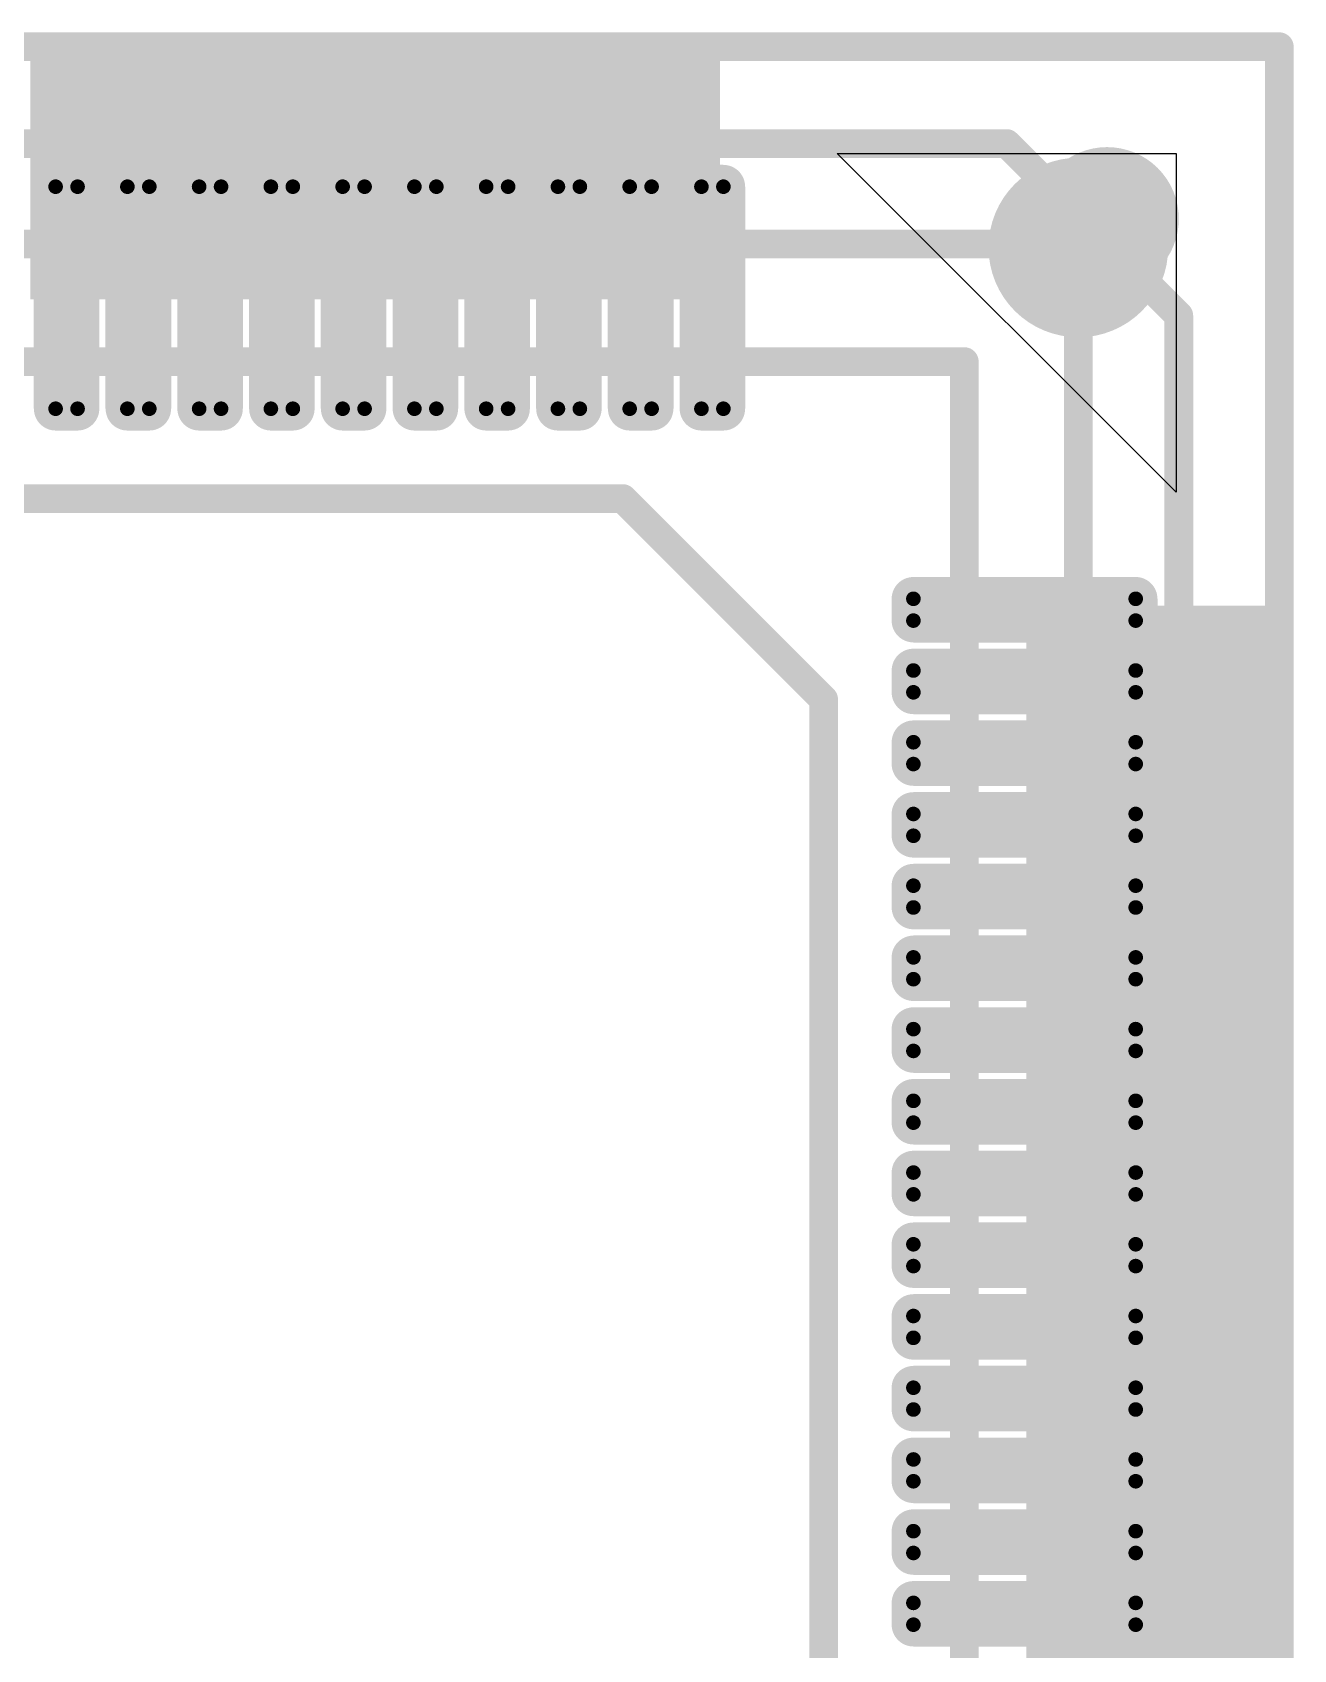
# Model space of a CAD drawing. Header units: millimetres. Extents: x 169 to 355, y 129 to 253.
# Drawn here: x 323.01 to 331.8, y 230.52 to 241.8 of the extents above; entities that cross this region are included whole.
import ezdxf

# ---------------------------------------------------------------- set-up
doc = ezdxf.new("R2010")
doc.units = ezdxf.units.MM
for name, color, linetype in [('BottomLayer', 5, 'Continuous'), ('BottomOverlay', 54, 'Continuous'), ('BottomPaste', 16, 'Continuous'), ('BottomSolder', 6, 'Continuous'), ('Mechanical1', 6, 'Continuous'), ('Mechanical15', 56, 'Continuous'), ('TopLayer', 1, 'Continuous'), ('TopOverlay', 2, 'Continuous'), ('TopPaste', 8, 'Continuous'), ('TopSolder', 216, 'Continuous')]:
    doc.layers.add(name, color=color, linetype=linetype)

# ---------------------------------------------------------------- blocks, each defined once
blk = doc.blocks.new('QFP208_B_1274')
at = {"layer": 'BottomLayer', "const_width": 0.0508}
for points in [[(-15.725, -5.674, 1), (-15.674, -5.674, 1)], [(-14.176, -5.674, 1), (-14.125, -5.674, 1)], [(-15.725, -5.826, 1), (-15.674, -5.826, 1)], [(-14.176, -5.826, 1), (-14.125, -5.826, 1)], [(-15.725, -6.174, 1), (-15.674, -6.174, 1)], [(-14.176, -6.174, 1), (-14.125, -6.174, 1)], [(-15.725, -6.326, 1), (-15.674, -6.326, 1)], [(-14.176, -6.326, 1), (-14.125, -6.326, 1)], [(-15.725, -6.674, 1), (-15.674, -6.674, 1)], [(-14.176, -6.674, 1), (-14.125, -6.674, 1)], [(-15.725, -6.826, 1), (-15.674, -6.826, 1)], [(-14.176, -6.826, 1), (-14.125, -6.826, 1)], [(-15.725, -7.174, 1), (-15.674, -7.174, 1)], [(-14.176, -7.174, 1), (-14.125, -7.174, 1)], [(-15.725, -7.326, 1), (-15.674, -7.326, 1)], [(-14.176, -7.326, 1), (-14.125, -7.326, 1)], [(-15.725, -7.674, 1), (-15.674, -7.674, 1)], [(-14.176, -7.674, 1), (-14.125, -7.674, 1)], [(-15.725, -7.826, 1), (-15.674, -7.826, 1)], [(-14.176, -7.826, 1), (-14.125, -7.826, 1)], [(-15.725, -8.174, 1), (-15.674, -8.174, 1)], [(-14.176, -8.174, 1), (-14.125, -8.174, 1)], [(-15.725, -8.326, 1), (-15.674, -8.326, 1)], [(-14.176, -8.326, 1), (-14.125, -8.326, 1)], [(-15.725, -8.674, 1), (-15.674, -8.674, 1)], [(-14.176, -8.674, 1), (-14.125, -8.674, 1)], [(-15.725, -8.826, 1), (-15.674, -8.826, 1)], [(-14.176, -8.826, 1), (-14.125, -8.826, 1)], [(-15.725, -9.174, 1), (-15.674, -9.174, 1)], [(-14.176, -9.174, 1), (-14.125, -9.174, 1)], [(-15.725, -9.326, 1), (-15.674, -9.326, 1)], [(-14.176, -9.326, 1), (-14.125, -9.326, 1)], [(-15.725, -9.674, 1), (-15.674, -9.674, 1)], [(-14.176, -9.674, 1), (-14.125, -9.674, 1)], [(-15.725, -9.826, 1), (-15.674, -9.826, 1)], [(-14.176, -9.826, 1), (-14.125, -9.826, 1)], [(-15.725, -10.174, 1), (-15.674, -10.174, 1)], [(-14.176, -10.174, 1), (-14.125, -10.174, 1)], [(-15.725, -10.326, 1), (-15.674, -10.326, 1)], [(-14.176, -10.326, 1), (-14.125, -10.326, 1)], [(-15.725, -10.674, 1), (-15.674, -10.674, 1)], [(-14.176, -10.674, 1), (-14.125, -10.674, 1)], [(-15.725, -10.826, 1), (-15.674, -10.826, 1)], [(-14.176, -10.826, 1), (-14.125, -10.826, 1)], [(-15.725, -11.174, 1), (-15.674, -11.174, 1)], [(-14.176, -11.174, 1), (-14.125, -11.174, 1)], [(-15.725, -11.326, 1), (-15.674, -11.326, 1)], [(-14.176, -11.326, 1), (-14.125, -11.326, 1)], [(-15.725, -11.674, 1), (-15.674, -11.674, 1)], [(-14.176, -11.674, 1), (-14.125, -11.674, 1)], [(-15.725, -11.826, 1), (-15.674, -11.826, 1)], [(-14.176, -11.826, 1), (-14.125, -11.826, 1)], [(-15.725, -12.174, 1), (-15.674, -12.174, 1)], [(-14.176, -12.174, 1), (-14.125, -12.174, 1)], [(-15.725, -12.326, 1), (-15.674, -12.326, 1)], [(-14.176, -12.326, 1), (-14.125, -12.326, 1)], [(-15.725, -12.674, 1), (-15.674, -12.674, 1)], [(-14.176, -12.674, 1), (-14.125, -12.674, 1)], [(-15.725, -12.826, 1), (-15.674, -12.826, 1)], [(-14.176, -12.826, 1), (-14.125, -12.826, 1)], [(-12.852, -14.151, 1), (-12.801, -14.151, 1)], [(-12.699, -14.151, 1), (-12.648, -14.151, 1)], [(-12.352, -14.151, 1), (-12.301, -14.151, 1)], [(-12.199, -14.151, 1), (-12.148, -14.151, 1)], [(-11.852, -14.151, 1), (-11.801, -14.151, 1)], [(-11.699, -14.151, 1), (-11.648, -14.151, 1)], [(-11.352, -14.151, 1), (-11.301, -14.151, 1)], [(-11.199, -14.151, 1), (-11.148, -14.151, 1)], [(-10.852, -14.151, 1), (-10.801, -14.151, 1)], [(-10.699, -14.151, 1), (-10.648, -14.151, 1)], [(-10.352, -14.151, 1), (-10.301, -14.151, 1)], [(-10.199, -14.151, 1), (-10.148, -14.151, 1)], [(-9.852, -14.151, 1), (-9.801, -14.151, 1)], [(-9.699, -14.151, 1), (-9.648, -14.151, 1)], [(-9.352, -14.151, 1), (-9.301, -14.151, 1)], [(-9.199, -14.151, 1), (-9.148, -14.151, 1)], [(-8.852, -14.151, 1), (-8.801, -14.151, 1)], [(-8.699, -14.151, 1), (-8.648, -14.151, 1)], [(-8.352, -14.151, 1), (-8.301, -14.151, 1)], [(-8.199, -14.151, 1), (-8.148, -14.151, 1)], [(-12.852, -15.699, 1), (-12.801, -15.699, 1)], [(-12.699, -15.699, 1), (-12.648, -15.699, 1)], [(-12.352, -15.699, 1), (-12.301, -15.699, 1)], [(-12.199, -15.699, 1), (-12.148, -15.699, 1)], [(-11.852, -15.699, 1), (-11.801, -15.699, 1)], [(-11.699, -15.699, 1), (-11.648, -15.699, 1)], [(-11.352, -15.699, 1), (-11.301, -15.699, 1)], [(-11.199, -15.699, 1), (-11.148, -15.699, 1)], [(-10.852, -15.699, 1), (-10.801, -15.699, 1)], [(-10.699, -15.699, 1), (-10.648, -15.699, 1)], [(-10.352, -15.699, 1), (-10.301, -15.699, 1)], [(-10.199, -15.699, 1), (-10.148, -15.699, 1)], [(-9.852, -15.699, 1), (-9.801, -15.699, 1)], [(-9.699, -15.699, 1), (-9.648, -15.699, 1)], [(-9.352, -15.699, 1), (-9.301, -15.699, 1)], [(-9.199, -15.699, 1), (-9.148, -15.699, 1)], [(-8.852, -15.699, 1), (-8.801, -15.699, 1)], [(-8.699, -15.699, 1), (-8.648, -15.699, 1)], [(-8.352, -15.699, 1), (-8.301, -15.699, 1)], [(-8.199, -15.699, 1), (-8.148, -15.699, 1)]]:
    blk.add_lwpolyline(points, format="xyb", close=True, dxfattribs=at)
at = {"layer": 'BottomLayer'}
for points in [[(-15.699, -5.623), (-15.699, -5.877), (-14.151, -5.623), (-14.151, -5.877)], [(-15.75, -5.674), (-15.75, -5.826), (-14.1, -5.674), (-14.1, -5.826)], [(-15.75, -6.174), (-15.75, -6.326), (-14.1, -6.174), (-14.1, -6.326)], [(-15.699, -6.123), (-15.699, -6.377), (-14.151, -6.123), (-14.151, -6.377)], [(-15.699, -6.623), (-15.699, -6.877), (-14.151, -6.623), (-14.151, -6.877)], [(-15.75, -6.674), (-15.75, -6.826), (-14.1, -6.674), (-14.1, -6.826)], [(-15.75, -7.174), (-15.75, -7.326), (-14.1, -7.174), (-14.1, -7.326)], [(-15.699, -7.123), (-15.699, -7.377), (-14.151, -7.123), (-14.151, -7.377)], [(-15.699, -7.623), (-15.699, -7.877), (-14.151, -7.623), (-14.151, -7.877)], [(-15.75, -7.674), (-15.75, -7.826), (-14.1, -7.674), (-14.1, -7.826)], [(-15.75, -8.174), (-15.75, -8.326), (-14.1, -8.174), (-14.1, -8.326)], [(-15.699, -8.123), (-15.699, -8.377), (-14.151, -8.123), (-14.151, -8.377)], [(-15.75, -8.674), (-15.75, -8.826), (-14.1, -8.674), (-14.1, -8.826)], [(-15.699, -8.623), (-15.699, -8.877), (-14.151, -8.623), (-14.151, -8.877)], [(-15.699, -9.123), (-15.699, -9.377), (-14.151, -9.123), (-14.151, -9.377)], [(-15.75, -9.174), (-15.75, -9.326), (-14.1, -9.174), (-14.1, -9.326)], [(-15.75, -9.674), (-15.75, -9.826), (-14.1, -9.674), (-14.1, -9.826)], [(-15.699, -9.623), (-15.699, -9.877), (-14.151, -9.623), (-14.151, -9.877)], [(-15.699, -10.123), (-15.699, -10.377), (-14.151, -10.123), (-14.151, -10.377)], [(-15.75, -10.174), (-15.75, -10.326), (-14.1, -10.174), (-14.1, -10.326)], [(-15.75, -10.674), (-15.75, -10.826), (-14.1, -10.674), (-14.1, -10.826)], [(-15.699, -10.623), (-15.699, -10.877), (-14.151, -10.623), (-14.151, -10.877)], [(-15.699, -11.123), (-15.699, -11.377), (-14.151, -11.123), (-14.151, -11.377)], [(-15.75, -11.174), (-15.75, -11.326), (-14.1, -11.174), (-14.1, -11.326)], [(-15.75, -11.674), (-15.75, -11.826), (-14.1, -11.674), (-14.1, -11.826)], [(-15.699, -11.623), (-15.699, -11.877), (-14.151, -11.623), (-14.151, -11.877)], [(-15.75, -12.174), (-15.75, -12.326), (-14.1, -12.174), (-14.1, -12.326)], [(-15.699, -12.123), (-15.699, -12.377), (-14.151, -12.123), (-14.151, -12.377)], [(-15.699, -12.623), (-15.699, -12.877), (-14.151, -12.623), (-14.151, -12.877)], [(-15.75, -12.674), (-15.75, -12.826), (-14.1, -12.674), (-14.1, -12.826)], [(-12.877, -15.699), (-12.623, -15.699), (-12.877, -14.151), (-12.623, -14.151)], [(-12.826, -15.75), (-12.674, -15.75), (-12.826, -14.1), (-12.674, -14.1)], [(-12.377, -15.699), (-12.123, -15.699), (-12.377, -14.151), (-12.123, -14.151)], [(-12.326, -15.75), (-12.174, -15.75), (-12.326, -14.1), (-12.174, -14.1)], [(-11.877, -15.699), (-11.623, -15.699), (-11.877, -14.151), (-11.623, -14.151)], [(-11.826, -15.75), (-11.674, -15.75), (-11.826, -14.1), (-11.674, -14.1)], [(-11.377, -15.699), (-11.123, -15.699), (-11.377, -14.151), (-11.123, -14.151)], [(-11.326, -15.75), (-11.174, -15.75), (-11.326, -14.1), (-11.174, -14.1)], [(-10.877, -15.699), (-10.623, -15.699), (-10.877, -14.151), (-10.623, -14.151)], [(-10.826, -15.75), (-10.674, -15.75), (-10.826, -14.1), (-10.674, -14.1)], [(-10.377, -15.699), (-10.123, -15.699), (-10.377, -14.151), (-10.123, -14.151)], [(-10.326, -15.75), (-10.174, -15.75), (-10.326, -14.1), (-10.174, -14.1)], [(-9.877, -15.699), (-9.623, -15.699), (-9.877, -14.151), (-9.623, -14.151)], [(-9.826, -15.75), (-9.674, -15.75), (-9.826, -14.1), (-9.674, -14.1)], [(-9.377, -15.699), (-9.123, -15.699), (-9.377, -14.151), (-9.123, -14.151)], [(-9.326, -15.75), (-9.174, -15.75), (-9.326, -14.1), (-9.174, -14.1)], [(-8.877, -15.699), (-8.623, -15.699), (-8.877, -14.151), (-8.623, -14.151)], [(-8.826, -15.75), (-8.674, -15.75), (-8.826, -14.1), (-8.674, -14.1)], [(-8.377, -15.699), (-8.123, -15.699), (-8.377, -14.151), (-8.123, -14.151)], [(-8.326, -15.75), (-8.174, -15.75), (-8.326, -14.1), (-8.174, -14.1)]]:
    blk.add_solid(points, dxfattribs=at)
at = {"layer": 'BottomOverlay', "const_width": 0.2}
for points in [[(-13.525, 13.525), (-13.525, -12.125)], [(-12.125, -13.525), (-13.525, -12.125)], [(13.525, -13.525), (-12.125, -13.525)]]:
    blk.add_lwpolyline(points, dxfattribs=at)
at = {"layer": 'BottomOverlay'}
for points, const_width in [([(-13.575, -12.125, 1), (-13.475, -12.125, 1)], 0.1), ([(-13.575, -12.125, 1), (-13.475, -12.125, 1)], 0.1), ([(-12.175, -13.525, 1), (-12.075, -13.525, 1)], 0.1), ([(-12.175, -13.525, 1), (-12.075, -13.525, 1)], 0.1), ([(-14.774, -15.275, 1), (-15.826, -15.275, 1)], 0.2), ([(-14.925, -15.275, 1), (-15.675, -15.275, 1)], 0.2), ([(-15.876, -15.275, 1), (-15.776, -15.275, 1)], 0.1), ([(-15.725, -15.275, 1), (-15.625, -15.275, 1)], 0.1), ([(-14.975, -15.275, 1), (-14.875, -15.275, 1)], 0.1), ([(-14.824, -15.275, 1), (-14.724, -15.275, 1)], 0.1)]:
    blk.add_lwpolyline(points, format="xyb", close=True, dxfattribs=dict(at, const_width=const_width))
blk.add_solid([(-15.625, -15.6), (-14.95, -15.6), (-15.625, -14.95), (-14.95, -14.95)], dxfattribs=at)
at = {"layer": 'BottomPaste', "const_width": 0.0508}
for points in [[(-15.725, -5.674, 1), (-15.674, -5.674, 1)], [(-14.176, -5.674, 1), (-14.125, -5.674, 1)], [(-15.725, -5.826, 1), (-15.674, -5.826, 1)], [(-14.176, -5.826, 1), (-14.125, -5.826, 1)], [(-15.725, -6.174, 1), (-15.674, -6.174, 1)], [(-14.176, -6.174, 1), (-14.125, -6.174, 1)], [(-15.725, -6.326, 1), (-15.674, -6.326, 1)], [(-14.176, -6.326, 1), (-14.125, -6.326, 1)], [(-15.725, -6.674, 1), (-15.674, -6.674, 1)], [(-14.176, -6.674, 1), (-14.125, -6.674, 1)], [(-15.725, -6.826, 1), (-15.674, -6.826, 1)], [(-14.176, -6.826, 1), (-14.125, -6.826, 1)], [(-15.725, -7.174, 1), (-15.674, -7.174, 1)], [(-14.176, -7.174, 1), (-14.125, -7.174, 1)], [(-15.725, -7.326, 1), (-15.674, -7.326, 1)], [(-14.176, -7.326, 1), (-14.125, -7.326, 1)], [(-15.725, -7.674, 1), (-15.674, -7.674, 1)], [(-14.176, -7.674, 1), (-14.125, -7.674, 1)], [(-15.725, -7.826, 1), (-15.674, -7.826, 1)], [(-14.176, -7.826, 1), (-14.125, -7.826, 1)], [(-15.725, -8.174, 1), (-15.674, -8.174, 1)], [(-14.176, -8.174, 1), (-14.125, -8.174, 1)], [(-15.725, -8.326, 1), (-15.674, -8.326, 1)], [(-14.176, -8.326, 1), (-14.125, -8.326, 1)], [(-15.725, -8.674, 1), (-15.674, -8.674, 1)], [(-14.176, -8.674, 1), (-14.125, -8.674, 1)], [(-15.725, -8.826, 1), (-15.674, -8.826, 1)], [(-14.176, -8.826, 1), (-14.125, -8.826, 1)], [(-15.725, -9.174, 1), (-15.674, -9.174, 1)], [(-14.176, -9.174, 1), (-14.125, -9.174, 1)], [(-15.725, -9.326, 1), (-15.674, -9.326, 1)], [(-14.176, -9.326, 1), (-14.125, -9.326, 1)], [(-15.725, -9.674, 1), (-15.674, -9.674, 1)], [(-14.176, -9.674, 1), (-14.125, -9.674, 1)], [(-15.725, -9.826, 1), (-15.674, -9.826, 1)], [(-14.176, -9.826, 1), (-14.125, -9.826, 1)], [(-15.725, -10.174, 1), (-15.674, -10.174, 1)], [(-14.176, -10.174, 1), (-14.125, -10.174, 1)], [(-15.725, -10.326, 1), (-15.674, -10.326, 1)], [(-14.176, -10.326, 1), (-14.125, -10.326, 1)], [(-15.725, -10.674, 1), (-15.674, -10.674, 1)], [(-14.176, -10.674, 1), (-14.125, -10.674, 1)], [(-15.725, -10.826, 1), (-15.674, -10.826, 1)], [(-14.176, -10.826, 1), (-14.125, -10.826, 1)], [(-15.725, -11.174, 1), (-15.674, -11.174, 1)], [(-14.176, -11.174, 1), (-14.125, -11.174, 1)], [(-15.725, -11.326, 1), (-15.674, -11.326, 1)], [(-14.176, -11.326, 1), (-14.125, -11.326, 1)], [(-15.725, -11.674, 1), (-15.674, -11.674, 1)], [(-14.176, -11.674, 1), (-14.125, -11.674, 1)], [(-15.725, -11.826, 1), (-15.674, -11.826, 1)], [(-14.176, -11.826, 1), (-14.125, -11.826, 1)], [(-15.725, -12.174, 1), (-15.674, -12.174, 1)], [(-14.176, -12.174, 1), (-14.125, -12.174, 1)], [(-15.725, -12.326, 1), (-15.674, -12.326, 1)], [(-14.176, -12.326, 1), (-14.125, -12.326, 1)], [(-15.725, -12.674, 1), (-15.674, -12.674, 1)], [(-14.176, -12.674, 1), (-14.125, -12.674, 1)], [(-15.725, -12.826, 1), (-15.674, -12.826, 1)], [(-14.176, -12.826, 1), (-14.125, -12.826, 1)], [(-12.852, -14.151, 1), (-12.801, -14.151, 1)], [(-12.699, -14.151, 1), (-12.648, -14.151, 1)], [(-12.352, -14.151, 1), (-12.301, -14.151, 1)], [(-12.199, -14.151, 1), (-12.148, -14.151, 1)], [(-11.852, -14.151, 1), (-11.801, -14.151, 1)], [(-11.699, -14.151, 1), (-11.648, -14.151, 1)], [(-11.352, -14.151, 1), (-11.301, -14.151, 1)], [(-11.199, -14.151, 1), (-11.148, -14.151, 1)], [(-10.852, -14.151, 1), (-10.801, -14.151, 1)], [(-10.699, -14.151, 1), (-10.648, -14.151, 1)], [(-10.352, -14.151, 1), (-10.301, -14.151, 1)], [(-10.199, -14.151, 1), (-10.148, -14.151, 1)], [(-9.852, -14.151, 1), (-9.801, -14.151, 1)], [(-9.699, -14.151, 1), (-9.648, -14.151, 1)], [(-9.352, -14.151, 1), (-9.301, -14.151, 1)], [(-9.199, -14.151, 1), (-9.148, -14.151, 1)], [(-8.852, -14.151, 1), (-8.801, -14.151, 1)], [(-8.699, -14.151, 1), (-8.648, -14.151, 1)], [(-8.352, -14.151, 1), (-8.301, -14.151, 1)], [(-8.199, -14.151, 1), (-8.148, -14.151, 1)], [(-12.852, -15.699, 1), (-12.801, -15.699, 1)], [(-12.699, -15.699, 1), (-12.648, -15.699, 1)], [(-12.352, -15.699, 1), (-12.301, -15.699, 1)], [(-12.199, -15.699, 1), (-12.148, -15.699, 1)], [(-11.852, -15.699, 1), (-11.801, -15.699, 1)], [(-11.699, -15.699, 1), (-11.648, -15.699, 1)], [(-11.352, -15.699, 1), (-11.301, -15.699, 1)], [(-11.199, -15.699, 1), (-11.148, -15.699, 1)], [(-10.852, -15.699, 1), (-10.801, -15.699, 1)], [(-10.699, -15.699, 1), (-10.648, -15.699, 1)], [(-10.352, -15.699, 1), (-10.301, -15.699, 1)], [(-10.199, -15.699, 1), (-10.148, -15.699, 1)], [(-9.852, -15.699, 1), (-9.801, -15.699, 1)], [(-9.699, -15.699, 1), (-9.648, -15.699, 1)], [(-9.352, -15.699, 1), (-9.301, -15.699, 1)], [(-9.199, -15.699, 1), (-9.148, -15.699, 1)], [(-8.852, -15.699, 1), (-8.801, -15.699, 1)], [(-8.699, -15.699, 1), (-8.648, -15.699, 1)], [(-8.352, -15.699, 1), (-8.301, -15.699, 1)], [(-8.199, -15.699, 1), (-8.148, -15.699, 1)]]:
    blk.add_lwpolyline(points, format="xyb", close=True, dxfattribs=at)
at = {"layer": 'BottomPaste'}
for points in [[(-15.699, -5.623), (-15.699, -5.877), (-14.151, -5.623), (-14.151, -5.877)], [(-15.75, -5.674), (-15.75, -5.826), (-14.1, -5.674), (-14.1, -5.826)], [(-15.75, -6.174), (-15.75, -6.326), (-14.1, -6.174), (-14.1, -6.326)], [(-15.699, -6.123), (-15.699, -6.377), (-14.151, -6.123), (-14.151, -6.377)], [(-15.699, -6.623), (-15.699, -6.877), (-14.151, -6.623), (-14.151, -6.877)], [(-15.75, -6.674), (-15.75, -6.826), (-14.1, -6.674), (-14.1, -6.826)], [(-15.75, -7.174), (-15.75, -7.326), (-14.1, -7.174), (-14.1, -7.326)], [(-15.699, -7.123), (-15.699, -7.377), (-14.151, -7.123), (-14.151, -7.377)], [(-15.699, -7.623), (-15.699, -7.877), (-14.151, -7.623), (-14.151, -7.877)], [(-15.75, -7.674), (-15.75, -7.826), (-14.1, -7.674), (-14.1, -7.826)], [(-15.75, -8.174), (-15.75, -8.326), (-14.1, -8.174), (-14.1, -8.326)], [(-15.699, -8.123), (-15.699, -8.377), (-14.151, -8.123), (-14.151, -8.377)], [(-15.75, -8.674), (-15.75, -8.826), (-14.1, -8.674), (-14.1, -8.826)], [(-15.699, -8.623), (-15.699, -8.877), (-14.151, -8.623), (-14.151, -8.877)], [(-15.699, -9.123), (-15.699, -9.377), (-14.151, -9.123), (-14.151, -9.377)], [(-15.75, -9.174), (-15.75, -9.326), (-14.1, -9.174), (-14.1, -9.326)], [(-15.75, -9.674), (-15.75, -9.826), (-14.1, -9.674), (-14.1, -9.826)], [(-15.699, -9.623), (-15.699, -9.877), (-14.151, -9.623), (-14.151, -9.877)], [(-15.699, -10.123), (-15.699, -10.377), (-14.151, -10.123), (-14.151, -10.377)], [(-15.75, -10.174), (-15.75, -10.326), (-14.1, -10.174), (-14.1, -10.326)], [(-15.75, -10.674), (-15.75, -10.826), (-14.1, -10.674), (-14.1, -10.826)], [(-15.699, -10.623), (-15.699, -10.877), (-14.151, -10.623), (-14.151, -10.877)], [(-15.699, -11.123), (-15.699, -11.377), (-14.151, -11.123), (-14.151, -11.377)], [(-15.75, -11.174), (-15.75, -11.326), (-14.1, -11.174), (-14.1, -11.326)], [(-15.75, -11.674), (-15.75, -11.826), (-14.1, -11.674), (-14.1, -11.826)], [(-15.699, -11.623), (-15.699, -11.877), (-14.151, -11.623), (-14.151, -11.877)], [(-15.75, -12.174), (-15.75, -12.326), (-14.1, -12.174), (-14.1, -12.326)], [(-15.699, -12.123), (-15.699, -12.377), (-14.151, -12.123), (-14.151, -12.377)], [(-15.699, -12.623), (-15.699, -12.877), (-14.151, -12.623), (-14.151, -12.877)], [(-15.75, -12.674), (-15.75, -12.826), (-14.1, -12.674), (-14.1, -12.826)], [(-12.877, -15.699), (-12.623, -15.699), (-12.877, -14.151), (-12.623, -14.151)], [(-12.826, -15.75), (-12.674, -15.75), (-12.826, -14.1), (-12.674, -14.1)], [(-12.377, -15.699), (-12.123, -15.699), (-12.377, -14.151), (-12.123, -14.151)], [(-12.326, -15.75), (-12.174, -15.75), (-12.326, -14.1), (-12.174, -14.1)], [(-11.877, -15.699), (-11.623, -15.699), (-11.877, -14.151), (-11.623, -14.151)], [(-11.826, -15.75), (-11.674, -15.75), (-11.826, -14.1), (-11.674, -14.1)], [(-11.377, -15.699), (-11.123, -15.699), (-11.377, -14.151), (-11.123, -14.151)], [(-11.326, -15.75), (-11.174, -15.75), (-11.326, -14.1), (-11.174, -14.1)], [(-10.877, -15.699), (-10.623, -15.699), (-10.877, -14.151), (-10.623, -14.151)], [(-10.826, -15.75), (-10.674, -15.75), (-10.826, -14.1), (-10.674, -14.1)], [(-10.377, -15.699), (-10.123, -15.699), (-10.377, -14.151), (-10.123, -14.151)], [(-10.326, -15.75), (-10.174, -15.75), (-10.326, -14.1), (-10.174, -14.1)], [(-9.877, -15.699), (-9.623, -15.699), (-9.877, -14.151), (-9.623, -14.151)], [(-9.826, -15.75), (-9.674, -15.75), (-9.826, -14.1), (-9.674, -14.1)], [(-9.377, -15.699), (-9.123, -15.699), (-9.377, -14.151), (-9.123, -14.151)], [(-9.326, -15.75), (-9.174, -15.75), (-9.326, -14.1), (-9.174, -14.1)], [(-8.877, -15.699), (-8.623, -15.699), (-8.877, -14.151), (-8.623, -14.151)], [(-8.826, -15.75), (-8.674, -15.75), (-8.826, -14.1), (-8.674, -14.1)], [(-8.377, -15.699), (-8.123, -15.699), (-8.377, -14.151), (-8.123, -14.151)], [(-8.326, -15.75), (-8.174, -15.75), (-8.326, -14.1), (-8.174, -14.1)]]:
    blk.add_solid(points, dxfattribs=at)
at = {"layer": 'BottomSolder', "const_width": 0.152}
for points in [[(-15.775, -5.674, 1), (-15.623, -5.674, 1)], [(-14.227, -5.674, 1), (-14.075, -5.674, 1)], [(-15.775, -5.826, 1), (-15.623, -5.826, 1)], [(-14.227, -5.826, 1), (-14.075, -5.826, 1)], [(-15.775, -6.174, 1), (-15.623, -6.174, 1)], [(-14.227, -6.174, 1), (-14.075, -6.174, 1)], [(-15.775, -6.326, 1), (-15.623, -6.326, 1)], [(-14.227, -6.326, 1), (-14.075, -6.326, 1)], [(-15.775, -6.674, 1), (-15.623, -6.674, 1)], [(-14.227, -6.674, 1), (-14.075, -6.674, 1)], [(-15.775, -6.826, 1), (-15.623, -6.826, 1)], [(-14.227, -6.826, 1), (-14.075, -6.826, 1)], [(-15.775, -7.174, 1), (-15.623, -7.174, 1)], [(-14.227, -7.174, 1), (-14.075, -7.174, 1)], [(-15.775, -7.326, 1), (-15.623, -7.326, 1)], [(-14.227, -7.326, 1), (-14.075, -7.326, 1)], [(-15.775, -7.674, 1), (-15.623, -7.674, 1)], [(-14.227, -7.674, 1), (-14.075, -7.674, 1)], [(-15.775, -7.826, 1), (-15.623, -7.826, 1)], [(-14.227, -7.826, 1), (-14.075, -7.826, 1)], [(-15.775, -8.174, 1), (-15.623, -8.174, 1)], [(-14.227, -8.174, 1), (-14.075, -8.174, 1)], [(-15.775, -8.326, 1), (-15.623, -8.326, 1)], [(-14.227, -8.326, 1), (-14.075, -8.326, 1)], [(-15.775, -8.674, 1), (-15.623, -8.674, 1)], [(-14.227, -8.674, 1), (-14.075, -8.674, 1)], [(-15.775, -8.826, 1), (-15.623, -8.826, 1)], [(-14.227, -8.826, 1), (-14.075, -8.826, 1)], [(-15.775, -9.174, 1), (-15.623, -9.174, 1)], [(-14.227, -9.174, 1), (-14.075, -9.174, 1)], [(-15.775, -9.326, 1), (-15.623, -9.326, 1)], [(-14.227, -9.326, 1), (-14.075, -9.326, 1)], [(-15.775, -9.674, 1), (-15.623, -9.674, 1)], [(-14.227, -9.674, 1), (-14.075, -9.674, 1)], [(-15.775, -9.826, 1), (-15.623, -9.826, 1)], [(-14.227, -9.826, 1), (-14.075, -9.826, 1)], [(-15.775, -10.174, 1), (-15.623, -10.174, 1)], [(-14.227, -10.174, 1), (-14.075, -10.174, 1)], [(-15.775, -10.326, 1), (-15.623, -10.326, 1)], [(-14.227, -10.326, 1), (-14.075, -10.326, 1)], [(-15.775, -10.674, 1), (-15.623, -10.674, 1)], [(-14.227, -10.674, 1), (-14.075, -10.674, 1)], [(-15.775, -10.826, 1), (-15.623, -10.826, 1)], [(-14.227, -10.826, 1), (-14.075, -10.826, 1)], [(-15.775, -11.174, 1), (-15.623, -11.174, 1)], [(-14.227, -11.174, 1), (-14.075, -11.174, 1)], [(-15.775, -11.326, 1), (-15.623, -11.326, 1)], [(-14.227, -11.326, 1), (-14.075, -11.326, 1)], [(-15.775, -11.674, 1), (-15.623, -11.674, 1)], [(-14.227, -11.674, 1), (-14.075, -11.674, 1)], [(-15.775, -11.826, 1), (-15.623, -11.826, 1)], [(-14.227, -11.826, 1), (-14.075, -11.826, 1)], [(-15.775, -12.174, 1), (-15.623, -12.174, 1)], [(-14.227, -12.174, 1), (-14.075, -12.174, 1)], [(-15.775, -12.326, 1), (-15.623, -12.326, 1)], [(-14.227, -12.326, 1), (-14.075, -12.326, 1)], [(-15.775, -12.674, 1), (-15.623, -12.674, 1)], [(-14.227, -12.674, 1), (-14.075, -12.674, 1)], [(-15.775, -12.826, 1), (-15.623, -12.826, 1)], [(-14.227, -12.826, 1), (-14.075, -12.826, 1)], [(-12.902, -14.151, 1), (-12.75, -14.151, 1)], [(-12.75, -14.151, 1), (-12.598, -14.151, 1)], [(-12.402, -14.151, 1), (-12.25, -14.151, 1)], [(-12.25, -14.151, 1), (-12.098, -14.151, 1)], [(-11.902, -14.151, 1), (-11.75, -14.151, 1)], [(-11.75, -14.151, 1), (-11.598, -14.151, 1)], [(-11.402, -14.151, 1), (-11.25, -14.151, 1)], [(-11.25, -14.151, 1), (-11.098, -14.151, 1)], [(-10.902, -14.151, 1), (-10.75, -14.151, 1)], [(-10.75, -14.151, 1), (-10.598, -14.151, 1)], [(-10.402, -14.151, 1), (-10.25, -14.151, 1)], [(-10.25, -14.151, 1), (-10.098, -14.151, 1)], [(-9.902, -14.151, 1), (-9.75, -14.151, 1)], [(-9.75, -14.151, 1), (-9.598, -14.151, 1)], [(-9.402, -14.151, 1), (-9.25, -14.151, 1)], [(-9.25, -14.151, 1), (-9.098, -14.151, 1)], [(-8.902, -14.151, 1), (-8.75, -14.151, 1)], [(-8.75, -14.151, 1), (-8.598, -14.151, 1)], [(-8.402, -14.151, 1), (-8.25, -14.151, 1)], [(-8.25, -14.151, 1), (-8.098, -14.151, 1)], [(-12.902, -15.699, 1), (-12.75, -15.699, 1)], [(-12.75, -15.699, 1), (-12.598, -15.699, 1)], [(-12.402, -15.699, 1), (-12.25, -15.699, 1)], [(-12.25, -15.699, 1), (-12.098, -15.699, 1)], [(-11.902, -15.699, 1), (-11.75, -15.699, 1)], [(-11.75, -15.699, 1), (-11.598, -15.699, 1)], [(-11.402, -15.699, 1), (-11.25, -15.699, 1)], [(-11.25, -15.699, 1), (-11.098, -15.699, 1)], [(-10.902, -15.699, 1), (-10.75, -15.699, 1)], [(-10.75, -15.699, 1), (-10.598, -15.699, 1)], [(-10.402, -15.699, 1), (-10.25, -15.699, 1)], [(-10.25, -15.699, 1), (-10.098, -15.699, 1)], [(-9.902, -15.699, 1), (-9.75, -15.699, 1)], [(-9.75, -15.699, 1), (-9.598, -15.699, 1)], [(-9.402, -15.699, 1), (-9.25, -15.699, 1)], [(-9.25, -15.699, 1), (-9.098, -15.699, 1)], [(-8.902, -15.699, 1), (-8.75, -15.699, 1)], [(-8.75, -15.699, 1), (-8.598, -15.699, 1)], [(-8.402, -15.699, 1), (-8.25, -15.699, 1)], [(-8.25, -15.699, 1), (-8.098, -15.699, 1)]]:
    blk.add_lwpolyline(points, format="xyb", close=True, dxfattribs=at)
at = {"layer": 'BottomSolder'}
for points in [[(-15.699, -5.521), (-15.699, -5.979), (-14.151, -5.521), (-14.151, -5.979)], [(-15.852, -5.674), (-15.852, -5.826), (-13.998, -5.674), (-13.998, -5.826)], [(-15.699, -6.021), (-15.699, -6.479), (-14.151, -6.021), (-14.151, -6.479)], [(-15.852, -6.174), (-15.852, -6.326), (-13.998, -6.174), (-13.998, -6.326)], [(-15.699, -6.521), (-15.699, -6.979), (-14.151, -6.521), (-14.151, -6.979)], [(-15.852, -6.674), (-15.852, -6.826), (-13.998, -6.674), (-13.998, -6.826)], [(-15.699, -7.021), (-15.699, -7.479), (-14.151, -7.021), (-14.151, -7.479)], [(-15.852, -7.174), (-15.852, -7.326), (-13.998, -7.174), (-13.998, -7.326)], [(-15.699, -7.521), (-15.699, -7.979), (-14.151, -7.521), (-14.151, -7.979)], [(-15.852, -7.674), (-15.852, -7.826), (-13.998, -7.674), (-13.998, -7.826)], [(-15.699, -8.021), (-15.699, -8.479), (-14.151, -8.021), (-14.151, -8.479)], [(-15.852, -8.174), (-15.852, -8.326), (-13.998, -8.174), (-13.998, -8.326)], [(-15.699, -8.521), (-15.699, -8.979), (-14.151, -8.521), (-14.151, -8.979)], [(-15.852, -8.674), (-15.852, -8.826), (-13.998, -8.674), (-13.998, -8.826)], [(-15.699, -9.021), (-15.699, -9.479), (-14.151, -9.021), (-14.151, -9.479)], [(-15.852, -9.174), (-15.852, -9.326), (-13.998, -9.174), (-13.998, -9.326)], [(-15.699, -9.521), (-15.699, -9.979), (-14.151, -9.521), (-14.151, -9.979)], [(-15.852, -9.674), (-15.852, -9.826), (-13.998, -9.674), (-13.998, -9.826)], [(-15.699, -10.021), (-15.699, -10.479), (-14.151, -10.021), (-14.151, -10.479)], [(-15.852, -10.174), (-15.852, -10.326), (-13.998, -10.174), (-13.998, -10.326)], [(-15.699, -10.521), (-15.699, -10.979), (-14.151, -10.521), (-14.151, -10.979)], [(-15.852, -10.674), (-15.852, -10.826), (-13.998, -10.674), (-13.998, -10.826)], [(-15.699, -11.021), (-15.699, -11.479), (-14.151, -11.021), (-14.151, -11.479)], [(-15.852, -11.174), (-15.852, -11.326), (-13.998, -11.174), (-13.998, -11.326)], [(-15.699, -11.521), (-15.699, -11.979), (-14.151, -11.521), (-14.151, -11.979)], [(-15.852, -11.674), (-15.852, -11.826), (-13.998, -11.674), (-13.998, -11.826)], [(-15.699, -12.021), (-15.699, -12.479), (-14.151, -12.021), (-14.151, -12.479)], [(-15.852, -12.174), (-15.852, -12.326), (-13.998, -12.174), (-13.998, -12.326)], [(-15.699, -12.521), (-15.699, -12.979), (-14.151, -12.521), (-14.151, -12.979)], [(-15.852, -12.674), (-15.852, -12.826), (-13.998, -12.674), (-13.998, -12.826)], [(-12.826, -15.852), (-12.674, -15.852), (-12.826, -13.998), (-12.674, -13.998)], [(-12.326, -15.852), (-12.174, -15.852), (-12.326, -13.998), (-12.174, -13.998)], [(-11.826, -15.852), (-11.674, -15.852), (-11.826, -13.998), (-11.674, -13.998)], [(-11.326, -15.852), (-11.174, -15.852), (-11.326, -13.998), (-11.174, -13.998)], [(-10.826, -15.852), (-10.674, -15.852), (-10.826, -13.998), (-10.674, -13.998)], [(-10.326, -15.852), (-10.174, -15.852), (-10.326, -13.998), (-10.174, -13.998)], [(-9.826, -15.852), (-9.674, -15.852), (-9.826, -13.998), (-9.674, -13.998)], [(-9.326, -15.852), (-9.174, -15.852), (-9.326, -13.998), (-9.174, -13.998)], [(-8.826, -15.852), (-8.674, -15.852), (-8.826, -13.998), (-8.674, -13.998)], [(-8.326, -15.852), (-8.174, -15.852), (-8.326, -13.998), (-8.174, -13.998)], [(-12.979, -15.699), (-12.521, -15.699), (-12.979, -14.151), (-12.521, -14.151)], [(-12.479, -15.699), (-12.021, -15.699), (-12.479, -14.151), (-12.021, -14.151)], [(-11.979, -15.699), (-11.521, -15.699), (-11.979, -14.151), (-11.521, -14.151)], [(-11.479, -15.699), (-11.021, -15.699), (-11.479, -14.151), (-11.021, -14.151)], [(-10.979, -15.699), (-10.521, -15.699), (-10.979, -14.151), (-10.521, -14.151)], [(-10.479, -15.699), (-10.021, -15.699), (-10.479, -14.151), (-10.021, -14.151)], [(-9.979, -15.699), (-9.521, -15.699), (-9.979, -14.151), (-9.521, -14.151)], [(-9.479, -15.699), (-9.021, -15.699), (-9.479, -14.151), (-9.021, -14.151)], [(-8.979, -15.699), (-8.521, -15.699), (-8.979, -14.151), (-8.521, -14.151)], [(-8.479, -15.699), (-8.021, -15.699), (-8.479, -14.151), (-8.021, -14.151)]]:
    blk.add_solid(points, dxfattribs=at)
at = {"layer": 'Mechanical1', "const_width": 0.2}
for points in [[(-15.3, 15.3), (-15.3, -15.3)], [(15.3, -15.3), (-15.3, -15.3)]]:
    blk.add_lwpolyline(points, dxfattribs=at)
at = {"layer": 'Mechanical1', "const_width": 0.1}
blk.add_lwpolyline([(-15.35, -15.3, 1), (-15.25, -15.3, 1)], format="xyb", close=True, dxfattribs=at)
blk.add_lwpolyline([(-15.35, -15.3, 1), (-15.25, -15.3, 1)], format="xyb", close=True, dxfattribs=at)
at = {"layer": 'Mechanical15', "const_width": 0.2}
for points in [[(-16, 16), (-16, -14.8)], [(-14.8, -16), (-16, -14.8)], [(16, -16), (-14.8, -16)]]:
    blk.add_lwpolyline(points, dxfattribs=at)
at = {"layer": 'Mechanical15', "const_width": 0.1}
for points in [[(-16.05, -14.8, 1), (-15.95, -14.8, 1)], [(-16.05, -14.8, 1), (-15.95, -14.8, 1)], [(-14.85, -16, 1), (-14.75, -16, 1)], [(-14.85, -16, 1), (-14.75, -16, 1)]]:
    blk.add_lwpolyline(points, format="xyb", close=True, dxfattribs=at)
blk = doc.blocks.new('QFP256_1611')
at = {"layer": 'Mechanical15', "const_width": 0.2}
for points in [[(-16.7, 16.7), (16.7, 16.7)], [(16.7, -16.7), (16.7, 16.7)]]:
    blk.add_lwpolyline(points, dxfattribs=at)
at = {"layer": 'Mechanical15', "const_width": 0.1}
blk.add_lwpolyline([(16.65, 16.7, 1), (16.75, 16.7, 1)], format="xyb", close=True, dxfattribs=at)
blk.add_lwpolyline([(16.65, 16.7, 1), (16.75, 16.7, 1)], format="xyb", close=True, dxfattribs=at)
at = {"layer": 'TopLayer'}
for points, const_width in [([(15.9, 15.5, 1), (15.1, 15.5, 1)], 0.2), ([(15.05, 15.5, 1), (15.15, 15.5, 1)], 0.1), ([(15.85, 15.5, 1), (15.95, 15.5, 1)], 0.1)]:
    blk.add_lwpolyline(points, format="xyb", close=True, dxfattribs=dict(at, const_width=const_width))
for points in [[(8.1, 15.04), (8.3, 15.04), (8.1, 16.56), (8.3, 16.56)], [(8.5, 15.04), (8.7, 15.04), (8.5, 16.56), (8.7, 16.56)], [(8.9, 15.04), (9.1, 15.04), (8.9, 16.56), (9.1, 16.56)], [(9.3, 15.04), (9.5, 15.04), (9.3, 16.56), (9.5, 16.56)], [(9.7, 15.04), (9.9, 15.04), (9.7, 16.56), (9.9, 16.56)], [(10.1, 15.04), (10.3, 15.04), (10.1, 16.56), (10.3, 16.56)], [(10.5, 15.04), (10.7, 15.04), (10.5, 16.56), (10.7, 16.56)], [(10.9, 15.04), (11.1, 15.04), (10.9, 16.56), (11.1, 16.56)], [(11.3, 15.04), (11.5, 15.04), (11.3, 16.56), (11.5, 16.56)], [(11.7, 15.04), (11.9, 15.04), (11.7, 16.56), (11.9, 16.56)], [(12.1, 15.04), (12.3, 15.04), (12.1, 16.56), (12.3, 16.56)], [(12.5, 15.04), (12.7, 15.04), (12.5, 16.56), (12.7, 16.56)], [(15.2, 15.2), (15.8, 15.2), (15.2, 15.8), (15.8, 15.8)], [(16.56, 12.5), (16.56, 12.7), (15.04, 12.5), (15.04, 12.7)], [(16.56, 12.1), (16.56, 12.3), (15.04, 12.1), (15.04, 12.3)], [(16.56, 11.7), (16.56, 11.9), (15.04, 11.7), (15.04, 11.9)], [(16.56, 11.3), (16.56, 11.5), (15.04, 11.3), (15.04, 11.5)], [(16.56, 10.9), (16.56, 11.1), (15.04, 10.9), (15.04, 11.1)], [(16.56, 10.5), (16.56, 10.7), (15.04, 10.5), (15.04, 10.7)], [(16.56, 10.1), (16.56, 10.3), (15.04, 10.1), (15.04, 10.3)], [(16.56, 9.7), (16.56, 9.9), (15.04, 9.7), (15.04, 9.9)], [(16.56, 9.3), (16.56, 9.5), (15.04, 9.3), (15.04, 9.5)], [(16.56, 8.9), (16.56, 9.1), (15.04, 8.9), (15.04, 9.1)], [(16.56, 8.5), (16.56, 8.7), (15.04, 8.5), (15.04, 8.7)], [(16.56, 8.1), (16.56, 8.3), (15.04, 8.1), (15.04, 8.3)], [(16.56, 7.7), (16.56, 7.9), (15.04, 7.7), (15.04, 7.9)], [(16.56, 7.3), (16.56, 7.5), (15.04, 7.3), (15.04, 7.5)], [(16.56, 6.9), (16.56, 7.1), (15.04, 6.9), (15.04, 7.1)], [(16.56, 6.5), (16.56, 6.7), (15.04, 6.5), (15.04, 6.7)], [(16.56, 6.1), (16.56, 6.3), (15.04, 6.1), (15.04, 6.3)], [(16.56, 5.7), (16.56, 5.9), (15.04, 5.7), (15.04, 5.9)]]:
    blk.add_solid(points, dxfattribs=at)
at = {"layer": 'TopOverlay', "const_width": 0.2}
for points in [[(-13.21, 14.505), (14.505, 14.505)], [(14.505, -14.505), (14.505, 14.505)]]:
    blk.add_lwpolyline(points, dxfattribs=at)
at = {"layer": 'TopOverlay', "const_width": 0.1}
blk.add_lwpolyline([(14.455, 14.505, 1), (14.555, 14.505, 1)], format="xyb", close=True, dxfattribs=at)
blk.add_lwpolyline([(14.455, 14.505, 1), (14.555, 14.505, 1)], format="xyb", close=True, dxfattribs=at)
at = {"layer": 'TopPaste'}
for points in [[(8.1, 15.04), (8.3, 15.04), (8.1, 16.56), (8.3, 16.56)], [(8.5, 15.04), (8.7, 15.04), (8.5, 16.56), (8.7, 16.56)], [(8.9, 15.04), (9.1, 15.04), (8.9, 16.56), (9.1, 16.56)], [(9.3, 15.04), (9.5, 15.04), (9.3, 16.56), (9.5, 16.56)], [(9.7, 15.04), (9.9, 15.04), (9.7, 16.56), (9.9, 16.56)], [(10.1, 15.04), (10.3, 15.04), (10.1, 16.56), (10.3, 16.56)], [(10.5, 15.04), (10.7, 15.04), (10.5, 16.56), (10.7, 16.56)], [(10.9, 15.04), (11.1, 15.04), (10.9, 16.56), (11.1, 16.56)], [(11.3, 15.04), (11.5, 15.04), (11.3, 16.56), (11.5, 16.56)], [(11.7, 15.04), (11.9, 15.04), (11.7, 16.56), (11.9, 16.56)], [(12.1, 15.04), (12.3, 15.04), (12.1, 16.56), (12.3, 16.56)], [(12.5, 15.04), (12.7, 15.04), (12.5, 16.56), (12.7, 16.56)], [(16.56, 12.5), (16.56, 12.7), (15.04, 12.5), (15.04, 12.7)], [(16.56, 12.1), (16.56, 12.3), (15.04, 12.1), (15.04, 12.3)], [(16.56, 11.7), (16.56, 11.9), (15.04, 11.7), (15.04, 11.9)], [(16.56, 11.3), (16.56, 11.5), (15.04, 11.3), (15.04, 11.5)], [(16.56, 10.9), (16.56, 11.1), (15.04, 10.9), (15.04, 11.1)], [(16.56, 10.5), (16.56, 10.7), (15.04, 10.5), (15.04, 10.7)], [(16.56, 10.1), (16.56, 10.3), (15.04, 10.1), (15.04, 10.3)], [(16.56, 9.7), (16.56, 9.9), (15.04, 9.7), (15.04, 9.9)], [(16.56, 9.3), (16.56, 9.5), (15.04, 9.3), (15.04, 9.5)], [(16.56, 8.9), (16.56, 9.1), (15.04, 8.9), (15.04, 9.1)], [(16.56, 8.5), (16.56, 8.7), (15.04, 8.5), (15.04, 8.7)], [(16.56, 8.1), (16.56, 8.3), (15.04, 8.1), (15.04, 8.3)], [(16.56, 7.7), (16.56, 7.9), (15.04, 7.7), (15.04, 7.9)], [(16.56, 7.3), (16.56, 7.5), (15.04, 7.3), (15.04, 7.5)], [(16.56, 6.9), (16.56, 7.1), (15.04, 6.9), (15.04, 7.1)], [(16.56, 6.5), (16.56, 6.7), (15.04, 6.5), (15.04, 6.7)], [(16.56, 6.1), (16.56, 6.3), (15.04, 6.1), (15.04, 6.3)], [(16.56, 5.7), (16.56, 5.9), (15.04, 5.7), (15.04, 5.9)]]:
    blk.add_solid(points, dxfattribs=at)
at = {"layer": 'TopSolder'}
for points in [[(7.998, 14.938), (8.402, 14.938), (7.998, 16.662), (8.402, 16.662)], [(8.398, 14.938), (8.802, 14.938), (8.398, 16.662), (8.802, 16.662)], [(8.798, 14.938), (9.202, 14.938), (8.798, 16.662), (9.202, 16.662)], [(9.198, 14.938), (9.602, 14.938), (9.198, 16.662), (9.602, 16.662)], [(9.598, 14.938), (10.002, 14.938), (9.598, 16.662), (10.002, 16.662)], [(9.998, 14.938), (10.402, 14.938), (9.998, 16.662), (10.402, 16.662)], [(10.398, 14.938), (10.802, 14.938), (10.398, 16.662), (10.802, 16.662)], [(10.798, 14.938), (11.202, 14.938), (10.798, 16.662), (11.202, 16.662)], [(11.198, 14.938), (11.602, 14.938), (11.198, 16.662), (11.602, 16.662)], [(11.598, 14.938), (12.002, 14.938), (11.598, 16.662), (12.002, 16.662)], [(11.998, 14.938), (12.402, 14.938), (11.998, 16.662), (12.402, 16.662)], [(12.398, 14.938), (12.802, 14.938), (12.398, 16.662), (12.802, 16.662)], [(16.662, 12.398), (16.662, 12.802), (14.938, 12.398), (14.938, 12.802)], [(16.662, 11.998), (16.662, 12.402), (14.938, 11.998), (14.938, 12.402)], [(16.662, 11.598), (16.662, 12.002), (14.938, 11.598), (14.938, 12.002)], [(16.662, 11.198), (16.662, 11.602), (14.938, 11.198), (14.938, 11.602)], [(16.662, 10.798), (16.662, 11.202), (14.938, 10.798), (14.938, 11.202)], [(16.662, 10.398), (16.662, 10.802), (14.938, 10.398), (14.938, 10.802)], [(16.662, 9.998), (16.662, 10.402), (14.938, 9.998), (14.938, 10.402)], [(16.662, 9.598), (16.662, 10.002), (14.938, 9.598), (14.938, 10.002)], [(16.662, 9.198), (16.662, 9.602), (14.938, 9.198), (14.938, 9.602)], [(16.662, 8.798), (16.662, 9.202), (14.938, 8.798), (14.938, 9.202)], [(16.662, 8.398), (16.662, 8.802), (14.938, 8.398), (14.938, 8.802)], [(16.662, 7.998), (16.662, 8.402), (14.938, 7.998), (14.938, 8.402)], [(16.662, 7.598), (16.662, 8.002), (14.938, 7.598), (14.938, 8.002)], [(16.662, 7.198), (16.662, 7.602), (14.938, 7.198), (14.938, 7.602)], [(16.662, 6.798), (16.662, 7.202), (14.938, 6.798), (14.938, 7.202)], [(16.662, 6.398), (16.662, 6.802), (14.938, 6.398), (14.938, 6.802)], [(16.662, 5.998), (16.662, 6.402), (14.938, 5.998), (14.938, 6.402)], [(16.662, 5.598), (16.662, 6.002), (14.938, 5.598), (14.938, 6.002)], [(16.662, 5.198), (16.662, 5.602), (14.938, 5.198), (14.938, 5.602)]]:
    blk.add_solid(points, dxfattribs=at)

msp = doc.modelspace()

# ---------------------------------------------------------------- linework, layer by layer
at = {"layer": 'BottomOverlay'}
for p, q in [((330.981, 238.594), (328.619, 240.956)), ((328.619, 240.956), (330.981, 240.956)), ((330.981, 240.956), (330.981, 238.594))]:
    msp.add_line(p, q, dxfattribs=at)

# ---------------------------------------------------------------- block references
at = {"rotation": 180}
msp.add_blockref('QFP208_B_1274', (315, 225.025), dxfattribs=at)
msp.add_blockref('QFP256_1611', (315, 225))

doc.saveas('drawing.dxf')
